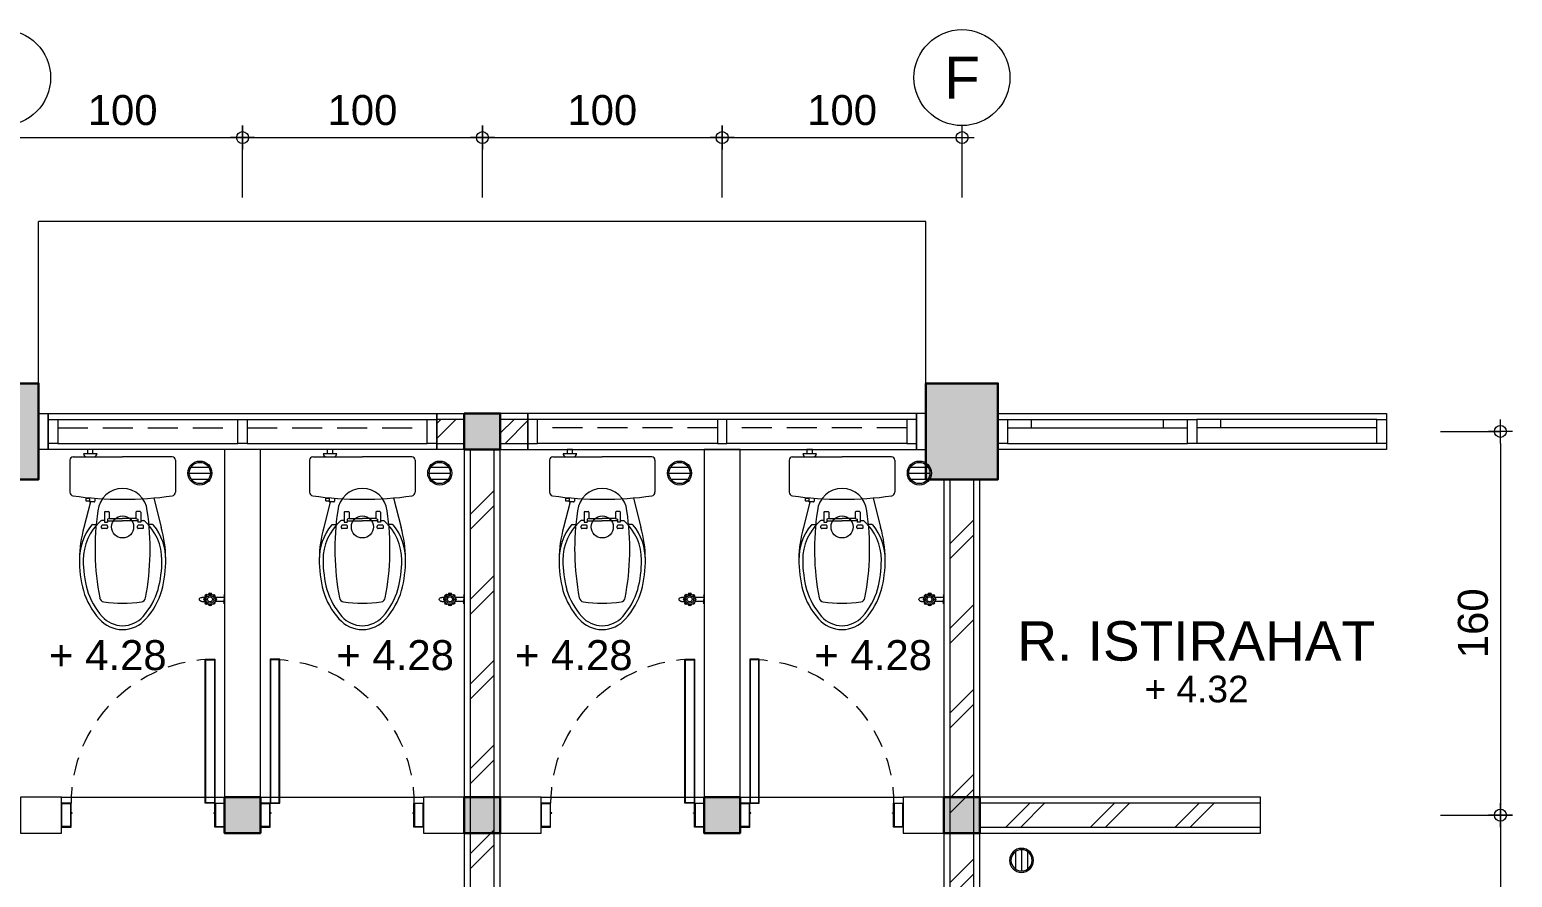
# Model space of a CAD drawing. Header units: millimetres. Extents: x -11 to 1625, y -267 to 180.
# Drawn here: x 1091.6 to 1103.96, y -19.07 to -12.01 of the extents above; entities that cross this region are included whole.
import ezdxf
from ezdxf.enums import TextEntityAlignment as Align

# ---------------------------------------------------------------- set-up
doc = ezdxf.new("R2010")
doc.units = ezdxf.units.MM
doc.linetypes.add('HIDDEN', pattern=[0.375, 0.25, -0.125])
for name, color, linetype, lineweight in [('ars', 11, 'Continuous', 5), ('dinding', 5, 'Continuous', 15), ('KOLOM', 1, 'Continuous', 30), ('kus', 63, 'Continuous', 15), ('lan', 7, 'Continuous', 15), ('not', 7, 'Continuous', 20), ('SANITAIR', 4, 'Continuous', 5), ('sol kol', 8, 'Continuous', 0), ('u', 6, 'Continuous', 20)]:
    doc.layers.add(name, color=color, linetype=linetype, lineweight=lineweight)
doc.styles.add('S', font='SIMPLEX', dxfattribs={"width": 1.1})
doc.styles.get("Standard").update_dxf_attribs({"font": 'ARIALUNI.TTF'})
doc.dimstyles.new('SK 50', dxfattribs={"dimtxt": 0.25, "dimasz": 0.1, "dimexe": 0, "dimexo": 0, "dimgap": 0.1, "dimtad": 1, "dimdec": 0, "dimlfac": 50, "dimzin": 12, "dimdsep": 46, "dimtxsty": 'Standard', "dimblk": 'BULAT', "dimcen": 0.1, "dimclrd": 256, "dimclre": 256, "dimclrt": 256, "dimadec": 0, "dimazin": 3, "dimtfac": 1, "dimtdec": 0, "dimtofl": 0, "dimtmove": 0, "dimatfit": 3, "dimldrblk": 'BULAT', "dimfxl": 0, "dimtolj": 1, "dimtzin": 0, "dimlwd": -1, "dimlwe": -1, "dimarcsym": 0})
pattern_1 = [(45, (1086.37156, -40.506), (-0.353553, 0.353553), []), (45, (1086.49656, -40.506), (-0.353553, 0.353553), [])]

# ---------------------------------------------------------------- blocks, each defined once
blk = doc.blocks.new('NAV')
blk.add_circle((0, -0.4), 0.4)
at = {"style": 'S', "width": 0.75, "flags": 4}
blk.add_attdef('AV', text='', height=0.3, dxfattribs=at).set_placement((0, -0.4), align=Align.MIDDLE)
blk = doc.blocks.new('BULAT')
for p, q in [((-1, 0), (1, 0)), ((0, -1), (0, 1))]:
    blk.add_line(p, q)
blk.add_circle((0, 0), 0.5)
blk = doc.blocks.new('*D115')
at = {"layer": 'Defpoints', "color": 0, "ltscale": 0.15}
for p in [(1103.362, -15.356), (1103.362, -18.556), (1103.862, -18.556)]:
    blk.add_point(p, dxfattribs=at)
at = {"layer": 'u', "ltscale": 0.15}
for p, q in [((1103.362, -15.356), (1103.862, -15.356)), ((1103.862, -15.456), (1103.862, -18.456)), ((1103.362, -18.556), (1103.862, -18.556))]:
    blk.add_line(p, q, dxfattribs=at)
at = {"layer": 'u', "ltscale": 0.15, "xscale": 0.1, "yscale": 0.1, "zscale": 0.1}
for p, rotation in [((1103.862, -15.356), 90), ((1103.862, -18.556), 270)]:
    blk.add_blockref('BULAT', p, dxfattribs=dict(at, rotation=rotation))
at = {"layer": 'u', "ltscale": 0.15, "insert": (1103.634, -16.956), "char_height": 0.25, "attachment_point": 5, "rotation": 90}
blk.add_mtext('\\A1;160', dxfattribs=at)
blk = doc.blocks.new('*D116')
at = {"layer": 'Defpoints', "color": 0, "ltscale": 0.15}
for p in [(1103.362, -18.556), (1103.362, -20.556), (1103.862, -20.556)]:
    blk.add_point(p, dxfattribs=at)
at = {"layer": 'u', "ltscale": 0.15}
for p, q in [((1103.362, -18.556), (1103.862, -18.556)), ((1103.862, -18.656), (1103.862, -20.456)), ((1103.362, -20.556), (1103.862, -20.556))]:
    blk.add_line(p, q, dxfattribs=at)
at = {"layer": 'u', "ltscale": 0.15, "xscale": 0.1, "yscale": 0.1, "zscale": 0.1}
for p, rotation in [((1103.862, -18.556), 90), ((1103.862, -20.556), 270)]:
    blk.add_blockref('BULAT', p, dxfattribs=dict(at, rotation=rotation))
at = {"layer": 'u', "ltscale": 0.15, "insert": (1103.634, -19.556), "char_height": 0.25, "attachment_point": 5, "rotation": 90}
blk.add_mtext('\\A1;100', dxfattribs=at)
blk = doc.blocks.new('*D118')
at = {"layer": 'Defpoints', "color": 0, "ltscale": 0.15}
for p in [(1099.372, -12.906), (1097.372, -13.406), (1099.372, -13.406)]:
    blk.add_point(p, dxfattribs=at)
at = {"layer": 'u', "ltscale": 0.15}
for p, q in [((1097.372, -13.406), (1097.372, -12.906)), ((1097.472, -12.906), (1099.272, -12.906)), ((1099.372, -13.406), (1099.372, -12.906))]:
    blk.add_line(p, q, dxfattribs=at)
at = {"layer": 'u', "ltscale": 0.15, "xscale": 0.1, "yscale": 0.1, "zscale": 0.1, "rotation": 180}
blk.add_blockref('BULAT', (1097.372, -12.906), dxfattribs=at)
at = {"layer": 'u', "ltscale": 0.15, "xscale": 0.1, "yscale": 0.1, "zscale": 0.1}
blk.add_blockref('BULAT', (1099.372, -12.906), dxfattribs=at)
at = {"layer": 'u', "ltscale": 0.15, "insert": (1098.372, -12.678), "char_height": 0.25, "attachment_point": 5}
blk.add_mtext('\\A1;100', dxfattribs=at)
blk = doc.blocks.new('*D119')
at = {"layer": 'Defpoints', "color": 0, "ltscale": 0.15}
for p in [(1097.372, -12.906), (1095.372, -13.406), (1097.372, -13.406)]:
    blk.add_point(p, dxfattribs=at)
at = {"layer": 'u', "ltscale": 0.15}
for p, q in [((1095.372, -13.406), (1095.372, -12.906)), ((1095.472, -12.906), (1097.272, -12.906)), ((1097.372, -13.406), (1097.372, -12.906))]:
    blk.add_line(p, q, dxfattribs=at)
at = {"layer": 'u', "ltscale": 0.15, "xscale": 0.1, "yscale": 0.1, "zscale": 0.1, "rotation": 180}
blk.add_blockref('BULAT', (1095.372, -12.906), dxfattribs=at)
at = {"layer": 'u', "ltscale": 0.15, "xscale": 0.1, "yscale": 0.1, "zscale": 0.1}
blk.add_blockref('BULAT', (1097.372, -12.906), dxfattribs=at)
at = {"layer": 'u', "ltscale": 0.15, "insert": (1096.372, -12.678), "char_height": 0.25, "attachment_point": 5}
blk.add_mtext('\\A1;100', dxfattribs=at)
blk = doc.blocks.new('*D120')
at = {"layer": 'Defpoints', "color": 0, "ltscale": 0.15}
for p in [(1095.372, -12.906), (1093.372, -13.406), (1095.372, -13.406)]:
    blk.add_point(p, dxfattribs=at)
at = {"layer": 'u', "ltscale": 0.15}
for p, q in [((1093.372, -13.406), (1093.372, -12.906)), ((1093.472, -12.906), (1095.272, -12.906)), ((1095.372, -13.406), (1095.372, -12.906))]:
    blk.add_line(p, q, dxfattribs=at)
at = {"layer": 'u', "ltscale": 0.15, "xscale": 0.1, "yscale": 0.1, "zscale": 0.1, "rotation": 180}
blk.add_blockref('BULAT', (1093.372, -12.906), dxfattribs=at)
at = {"layer": 'u', "ltscale": 0.15, "xscale": 0.1, "yscale": 0.1, "zscale": 0.1}
blk.add_blockref('BULAT', (1095.372, -12.906), dxfattribs=at)
at = {"layer": 'u', "ltscale": 0.15, "insert": (1094.372, -12.678), "char_height": 0.25, "attachment_point": 5}
blk.add_mtext('\\A1;100', dxfattribs=at)
blk = doc.blocks.new('*D121')
at = {"layer": 'Defpoints', "color": 0, "ltscale": 0.15}
for p in [(1093.372, -12.906), (1091.372, -13.406), (1093.372, -13.406)]:
    blk.add_point(p, dxfattribs=at)
at = {"layer": 'u', "ltscale": 0.15}
for p, q in [((1091.372, -13.406), (1091.372, -12.906)), ((1091.472, -12.906), (1093.272, -12.906)), ((1093.372, -13.406), (1093.372, -12.906))]:
    blk.add_line(p, q, dxfattribs=at)
at = {"layer": 'u', "ltscale": 0.15, "xscale": 0.1, "yscale": 0.1, "zscale": 0.1, "rotation": 180}
blk.add_blockref('BULAT', (1091.372, -12.906), dxfattribs=at)
at = {"layer": 'u', "ltscale": 0.15, "xscale": 0.1, "yscale": 0.1, "zscale": 0.1}
blk.add_blockref('BULAT', (1093.372, -12.906), dxfattribs=at)
at = {"layer": 'u', "ltscale": 0.15, "insert": (1092.372, -12.678), "char_height": 0.25, "attachment_point": 5}
blk.add_mtext('\\A1;100', dxfattribs=at)
blk = doc.blocks.new('KP')
at = {"layer": 'KOLOM'}
blk.add_lwpolyline([(0.075, -0.075), (-0.075, -0.075), (-0.075, 0.075), (0.075, 0.075), (0.075, -0.075)], dxfattribs=at)
blk = doc.blocks.new('P 60')
at = {"linetype": 'HIDDEN', "ltscale": 0.3}
blk.add_lwpolyline([(-0.64, 0.1, -0.414214), (-0.04, 0.7, -1.303225)], format="xyb", dxfattribs=at)
for points in [[(-0.04, 0.7), (-0.04, 0.1), (-0.08, 0.1), (-0.08, 0.7)], [(-0.042, 0.698), (-0.042, 0.102), (-0.078, 0.102), (-0.078, 0.698)], [(-0.6351, 0.06), (-0.64, 0.06), (-0.64, 0.0615), (-0.64, 0.1), (-0.68, 0.1), (-0.68, 0), (-0.64, 0), (-0.64, 0.0565), (-0.6351, 0.0583)], [(-0.642, 0.002), (-0.678, 0.002), (-0.678, 0.098), (-0.642, 0.098)], [(-0.0449, 0.06), (-0.04, 0.06), (-0.04, 0.0615), (-0.04, 0.1), (0, 0.1), (0, 0), (-0.04, 0), (-0.04, 0.0565), (-0.0449, 0.0583)], [(-0.038, 0.002), (-0.002, 0.002), (-0.002, 0.098), (-0.038, 0.098)]]:
    blk.add_lwpolyline(points, close=True)
blk = doc.blocks.new('KRAN ATAS')
for p, q in [((-0.0185, 0.0015), (-0.0185, 0)), ((-0.0185, 0), (0, 0)), ((-0.018, 0.002), (0, 0.002)), ((-0.0085, 0.006), (-0.0085, 0.0396)), ((0.018, 0.002), (0, 0.002)), ((0.0185, 0), (0, 0)), ((0.0085, 0.006), (0.0085, 0.0396)), ((0.0185, 0.0015), (0.0185, 0))]:
    blk.add_line(p, q)
for centre, radius, start, end in [((-0.0215, 0.0597), 0.0057, 92.509, 270.03428), ((-0.0203, 0.0597), 0.0057, 105.44997, 257.24072), ((-0.0001, 0.0602), 0.0223, 89.786, 270.21408), ((-0.0155, 0.075), 0.0057, 47.464, 224.6597), ((-0.0147, 0.0741), 0.0057, 60.32073, 212.54146), ((-0.0001, 0.0604), 0.0162, 89.70943, 270.29489), ((-0.0001, 0.0602), 0.0102, 89.532, 270.46788), ((-0.0413, 0.0899), 0.0331, 343.1048, 7.2203), ((0, 0.0958), 0.00865, 90, 191.4881), ((-0.0001, 0.0803), 0.0057, 89.095, 165.324), ((-0.0001, 0.0792), 0.0057, 89.095, 152.59378), ((0, 0.0958), 0.00865, 348.5119, 90), ((0.0001, 0.0803), 0.0057, 14.676, 90.905), ((0.0001, 0.0792), 0.0057, 27.40622, 90.905), ((0.0001, 0.0602), 0.0223, 269.78592, 90.214), ((0.0001, 0.0604), 0.0162, 269.70511, 90.29057), ((0.0001, 0.0602), 0.0102, 269.53212, 90.468), ((0.0413, 0.0899), 0.0331, 172.7797, 196.8952), ((0.0155, 0.075), 0.0057, 315.3403, 132.536), ((0.0147, 0.0741), 0.0057, 327.45854, 119.67927), ((0.0215, 0.0597), 0.0057, 269.96572, 87.491), ((0.0203, 0.0597), 0.0057, 282.75928, 74.55003), ((-0.0148, 0.0454), 0.0057, 142.579, 307.6346), ((-0.014, 0.0462), 0.0057, 154.49735, 295.72823), ((-0.018, 0.0015), 0.0005, 90, 180), ((-0.0125, 0.006), 0.004, 270, 0), ((0.0004, 0.0397), 0.0057, 191.86, 266.0615), ((0.0004, 0.0409), 0.0057, 205.96523, 266.0615), ((-0.0004, 0.0397), 0.0057, 273.9385, 348.14), ((-0.0004, 0.0409), 0.0057, 273.9385, 334.03477), ((0.0125, 0.006), 0.004, 180, 270), ((0.0148, 0.0454), 0.0057, 232.3654, 37.421), ((0.014, 0.0462), 0.0057, 244.27177, 25.50265), ((0.018, 0.0015), 0.0005, 0, 90)]:
    blk.add_arc(centre, radius, start, end)
blk = doc.blocks.new('CLOSET ATAS')
for p, q in [((0, 0.2065), (0, 0)), ((0.0135, 0.22), (0.1478, 0.22)), ((0.1715, 0.1302), (0.294, 0.161)), ((0.2825, 0.1254), (0.2825, 0.1065)), ((0.2282, 0.0728), (0.2282, 0.0581)), ((0.2309, 0.0755), (0.2726, 0.0755)), ((0.2565, 0.0554), (0.2593, 0.0631)), ((0.2593, 0.0631), (0.2726, 0.0631)), ((0.2661, 0.0755), (0.2661, 0.0876)), ((0.2662, 0.0631), (0.2662, 0)), ((0.2726, 0.0755), (0.2726, 0.0631)), ((0.2854, 0.0847), (0.2854, 0.0653)), ((0.2956, 0.0878), (0.2884, 0.0878)), ((0.2956, 0.0622), (0.2884, 0.0622)), ((0.2986, 0.0847), (0.2986, 0.0653)), ((0, -0.2065), (0, 0)), ((0.2309, 0.0554), (0.2565, 0.0554)), ((0.2565, 0.0554), (0.2565, 0)), ((0.2565, -0.0554), (0.2565, 0)), ((0.2662, -0.0631), (0.2662, 0)), ((0.2282, -0.0728), (0.2282, -0.0581)), ((0.2309, -0.0554), (0.2565, -0.0554)), ((0.2565, -0.0554), (0.2593, -0.0631)), ((-0.013, -0.1235), (-0.0311, -0.1235)), ((-0.0311, -0.1235), (-0.0311, -0.1465)), ((-0.013, -0.1065), (-0.013, -0.1635)), ((0.1726, -0.1163), (0.185, -0.1163)), ((0.1877, -0.1191), (0.1877, -0.1355)), ((0.2309, -0.0755), (0.2726, -0.0755)), ((0.2593, -0.0631), (0.2726, -0.0631)), ((0.2661, -0.0755), (0.2661, -0.0876)), ((0.2726, -0.0755), (0.2726, -0.0631)), ((0.2825, -0.1254), (0.2825, -0.1065)), ((0.2854, -0.0653), (0.2854, -0.0847)), ((0.2956, -0.0622), (0.2884, -0.0622)), ((0.2956, -0.0878), (0.2884, -0.0878)), ((0.2986, -0.0653), (0.2986, -0.0847)), ((-0.0311, -0.1465), (-0.013, -0.1465)), ((0.1707, -0.1382), (0.185, -0.1382)), ((0.1727, -0.1509), (0.1727, -0.1382)), ((0.1754, -0.1536), (0.1816, -0.1536)), ((0.1843, -0.1382), (0.1843, -0.1509)), ((0.1877, -0.1343), (0.294, -0.161)), ((0.0135, -0.22), (0.1478, -0.22))]:
    blk.add_line(p, q)
blk.add_circle((0.292, 0), 0.046)
for centre, radius, start, end in [((0.0135, 0.2065), 0.0135, 90, 180), ((0.1478, 0.205), 0.015, 8.08701, 90), ((-1.2701, 0.0035), 1.4471, 359.8599, 8.08701), ((0.4286, -0.0506), 0.2146, 89.48257, 138.74052), ((0.2875, 0.1254), 0.005, 128.74106, 180), ((0.4286, -0.0506), 0.2306, 89.48257, 128.74106), ((0.4306, -0.32), 0.5, 75.27892, 105.85155), ((0.4306, -0.32), 0.484, 75.27892, 90), ((0.4654, -0.1406), 0.3019, 48.53709, 73.13138), ((0.4654, -0.1406), 0.3179, 48.53709, 73.13138), ((0.2354, 0), 0.1034, 95.49361, 264.50639), ((0.3852, -0.9507), 1.0657, 79.04609, 98.61965), ((0.2309, 0.0728), 0.00271, 90, 180), ((0.2711, 0.0876), 0.005, 138.74052, 180), ((0.2884, 0.0847), 0.00307, 90, 180), ((0.2884, 0.0653), 0.00307, 180, 270), ((0.2956, 0.0847), 0.00307, 0, 90), ((0.2956, 0.0653), 0.00307, 270, 0), ((0.5848, 0.0758), 0.02, 7.84587, 81.60377), ((0.035, 0), 0.575, 352.15413, 7.84587), ((0.59, 0), 0.114, 0, 48.65811), ((0.59, 0), 0.13, 0, 48.65811), ((-1.2701, -0.0035), 1.4471, 351.91299, 0.1401), ((0.2309, 0.0581), 0.00271, 180, 270), ((0.59, 0), 0.114, 311.34189, 0), ((0.59, 0), 0.13, 311.34189, 0), ((0.2309, -0.0581), 0.00271, 90, 180), ((-0.0162, -0.1234), 0.0171, 24.41224, 79.38682), ((0.185, -0.1191), 0.00271, 0, 90), ((0.3853, 0.9483), 1.0633, 261.35799, 280.97627), ((0.2309, -0.0728), 0.00271, 180, 270), ((0.2711, -0.0876), 0.005, 180, 221.25948), ((0.4286, 0.0506), 0.2146, 221.25948, 270.51743), ((0.2884, -0.0653), 0.00307, 90, 180), ((0.2884, -0.0847), 0.00307, 180, 270), ((0.2956, -0.0653), 0.00307, 0, 90), ((0.2956, -0.0847), 0.00307, 270, 0), ((0.4654, 0.1406), 0.3019, 286.86862, 311.46291), ((0.4654, 0.1406), 0.3179, 286.86862, 311.46291), ((0.5848, -0.0758), 0.02, 278.39623, 352.15413), ((-0.0162, -0.1467), 0.0171, 280.61318, 335.58776), ((0.1754, -0.1509), 0.00271, 180, 270), ((0.1816, -0.1509), 0.00271, 270, 0), ((0.185, -0.1355), 0.00271, 270, 0), ((0.2875, -0.1254), 0.005, 180, 231.25894), ((0.4286, 0.0506), 0.2306, 231.25894, 270.51743), ((0.4306, 0.32), 0.5, 254.14845, 284.72108), ((0.4306, 0.32), 0.484, 270, 284.72108), ((0.0135, -0.2065), 0.0135, 180, 270), ((0.1478, -0.205), 0.015, 270, 351.91299)]:
    blk.add_arc(centre, radius, start, end)
blk = doc.blocks.new('*X6')
at = {"color": 0}
for p, q in [((18.491, 19.1926), (18.5795, 19.1926)), ((18.4987, 19.2176), (18.5717, 19.2176)), ((18.4987, 19.1676), (18.5717, 19.1676))]:
    blk.add_line(p, q, dxfattribs=at)
blk = doc.blocks.new('SFLOOR')
for radius in [0.05, 0.0442]:
    blk.add_circle((0, 0), radius)
blk.add_blockref('*X6', (-18.5352, -19.1926))
blk = doc.blocks.new('K1')
at = {"layer": 'KOLOM'}
blk.add_lwpolyline([(0.2, 0.15), (-0.2, 0.15), (-0.2, -0.15), (0.2, -0.15), (0.2, 0.15)], dxfattribs=at)
blk = doc.blocks.new('NOTASI RUANG')
at = {"layer": 'not'}
for height, p in [(0.2598, (-0.0112, 0.2998)), (0.1752, (-0.0087, -0.0173))]:
    blk.add_attdef('RUANG', text='', height=height, dxfattribs=at).set_placement(p, align=Align.MIDDLE_CENTER)

msp = doc.modelspace()

# ---------------------------------------------------------------- hatches: boundary and pattern name
at = {"layer": 'ars'}
h = msp.add_hatch(dxfattribs=at)
h.set_pattern_fill('TEMBOK', color=256, scale=0.5)
h.set_pattern_definition([(45, (1093.81156, -34.856), (-0.353553, 0.353553), []), (45, (1093.93656, -34.856), (-0.353553, 0.353553), [])])
h.paths.add_polyline_path([(1095.2215565, -15.255994), (1094.9915565, -15.255994), (1094.9915565, -15.455994), (1095.2215565, -15.455994)])
h = msp.add_hatch(dxfattribs=at)
h.set_pattern_fill('TEMBOK', color=256, scale=0.5)
h.set_pattern_definition([(45, (1094.42156, -34.856), (-0.353553, 0.353553), []), (45, (1094.54656, -34.856), (-0.353553, 0.353553), [])])
h.paths.add_polyline_path([(1095.7515565, -15.255994), (1095.5215565, -15.255994), (1095.5215565, -15.455994), (1095.7515565, -15.455994)])
h = msp.add_hatch(dxfattribs=at)
h.set_pattern_fill('TEMBOK', color=256, scale=0.5)
h.set_pattern_definition(pattern_1)
h.paths.add_polyline_path([(1095.2715565, -15.505994), (1095.2715565, -23.005994), (1095.4715565, -23.005994), (1095.4715565, -15.505994)])
h = msp.add_hatch(dxfattribs=at)
h.set_pattern_fill('TEMBOK', color=256, scale=0.5)
h.set_pattern_definition(pattern_1)
h.paths.add_polyline_path([(1099.4715565, -23.955994), (1099.4715565, -15.755994), (1099.2715565, -15.755994), (1099.2715565, -23.955994)])
h = msp.add_hatch(dxfattribs=at)
h.set_pattern_fill('TEMBOK', color=256, scale=0.5)
h.set_pattern_definition([(45, (1086.37156, -40.506), (-0.353553, 0.353553), []), (45, (1086.49656, -40.506), (-0.353553, 0.353553), [])])
h.paths.add_polyline_path([(1099.5215565, -18.655994), (1101.8615565, -18.655994), (1101.8615565, -18.455994), (1099.5215565, -18.455994)])
at = {"layer": 'sol kol'}
for points in [[(1091.0715565, -14.955994), (1091.0715565, -15.755994), (1091.6715565, -15.755994), (1091.6715565, -14.955994)], [(1099.0715565, -14.955994), (1099.0715565, -15.755994), (1099.6715565, -15.755994), (1099.6715565, -14.955994)], [(1095.2215565, -15.205994), (1095.5215565, -15.205994), (1095.5215565, -15.505994), (1095.2215565, -15.505994)], [(1093.2215565, -18.405994), (1093.5215565, -18.405994), (1093.5215565, -18.705994), (1093.2215565, -18.705994)], [(1095.2215565, -18.405994), (1095.5215565, -18.405994), (1095.5215565, -18.705994), (1095.2215565, -18.705994)], [(1097.2215565, -18.405994), (1097.5215565, -18.405994), (1097.5215565, -18.705994), (1097.2215565, -18.705994)], [(1099.2215565, -18.405994), (1099.5215565, -18.405994), (1099.5215565, -18.705994), (1099.2215565, -18.705994)]]:
    msp.add_hatch(color=256, dxfattribs=at).paths.add_polyline_path(points)

# ---------------------------------------------------------------- linework, layer by layer
at = {"layer": 'ars'}
for points in [[(1095.2215565, -15.255994), (1094.9915565, -15.255994), (1094.9915565, -15.455994), (1095.2215565, -15.455994)], [(1095.7515565, -15.255994), (1095.5215565, -15.255994), (1095.5215565, -15.455994), (1095.7515565, -15.455994)], [(1095.2715565, -15.505994), (1095.2715565, -23.005994), (1095.4715565, -23.005994), (1095.4715565, -15.505994)], [(1099.4715565, -23.955994), (1099.4715565, -15.755994), (1099.2715565, -15.755994), (1099.2715565, -23.955994)], [(1099.5215565, -18.655994), (1101.8615565, -18.655994), (1101.8615565, -18.455994), (1099.5215565, -18.455994)]]:
    msp.add_lwpolyline(points, close=True, dxfattribs=at)
at = {"layer": 'dinding'}
for points in [[(1091.6715565, -15.205994), (1091.7515565, -15.205994), (1091.7515565, -15.505994), (1091.6715565, -15.505994)], [(1094.9915565, -15.205994), (1095.2215565, -15.205994), (1095.2215565, -15.505994), (1094.9915565, -15.505994)], [(1095.7515565, -15.205994), (1095.5215565, -15.205994), (1095.5215565, -15.505994), (1095.7515565, -15.505994)], [(1099.0715565, -15.205994), (1098.9915565, -15.205994), (1098.9915565, -15.505994), (1099.0715565, -15.505994)], [(1093.2215565, -15.505994), (1093.2215565, -18.405994), (1093.5215565, -18.405994), (1093.5215565, -15.505994)], [(1095.2215565, -15.505994), (1095.2215565, -23.005994), (1095.5215565, -23.005994), (1095.5215565, -15.505994)], [(1097.2215565, -15.505994), (1097.2215565, -18.405994), (1097.5215565, -18.405994), (1097.5215565, -15.505994)], [(1099.5215565, -23.955994), (1099.5215565, -15.755994), (1099.2215565, -15.755994), (1099.2215565, -23.955994)], [(1091.8615565, -18.405994), (1091.5215565, -18.405994), (1091.5215565, -18.705994), (1091.8615565, -18.705994)], [(1095.2215565, -18.405994), (1094.8815565, -18.405994), (1094.8815565, -18.705994), (1095.2215565, -18.705994)], [(1095.8615565, -18.405994), (1095.5215565, -18.405994), (1095.5215565, -18.705994), (1095.8615565, -18.705994)], [(1099.2215565, -18.405994), (1098.8815565, -18.405994), (1098.8815565, -18.705994), (1099.2215565, -18.705994)], [(1099.5215565, -18.705994), (1101.8615565, -18.705994), (1101.8615565, -18.405994), (1099.5215565, -18.405994)]]:
    msp.add_lwpolyline(points, close=True, dxfattribs=at)
at = {"layer": 'kus'}
for p, q in [((1091.8315565, -15.255994), (1093.3315565, -15.255994)), ((1093.4115565, -15.255994), (1094.9115565, -15.255994)), ((1097.3315565, -15.255994), (1095.8315565, -15.255994)), ((1098.9115565, -15.255994), (1097.4115565, -15.255994)), ((1099.7515565, -15.255994), (1101.2515565, -15.255994)), ((1099.7515565, -15.325994), (1101.2515565, -15.325994)), ((1099.9515565, -15.325994), (1099.9515565, -15.255994)), ((1101.0515565, -15.325994), (1101.0515565, -15.255994)), ((1102.8315565, -15.255994), (1101.3315565, -15.255994)), ((1102.8315565, -15.325994), (1101.3315565, -15.325994)), ((1101.5315565, -15.325994), (1101.5315565, -15.255994)), ((1091.8315565, -15.455994), (1093.3315565, -15.455994)), ((1093.4115565, -15.455994), (1094.9115565, -15.455994)), ((1097.3315565, -15.455994), (1095.8315565, -15.455994)), ((1098.9115565, -15.455994), (1097.4115565, -15.455994)), ((1099.7515565, -15.455994), (1101.2515565, -15.455994)), ((1102.8315565, -15.455994), (1101.3315565, -15.455994))]:
    msp.add_line(p, q, dxfattribs=at)
at = {"layer": 'kus', "linetype": 'HIDDEN'}
for p, q in [((1091.8315565, -15.325994), (1093.3315565, -15.325994)), ((1093.4115565, -15.325994), (1094.9115565, -15.325994)), ((1097.3315565, -15.325994), (1095.8315565, -15.325994)), ((1098.9115565, -15.325994), (1097.4115565, -15.325994))]:
    msp.add_line(p, q, dxfattribs=at)
at = {"layer": 'kus'}
for points in [[(1091.7515565, -15.255994), (1091.8315565, -15.255994), (1091.8315565, -15.455994), (1091.7515565, -15.455994)], [(1093.3315565, -15.255994), (1093.4115565, -15.255994), (1093.4115565, -15.455994), (1093.3315565, -15.455994)], [(1094.9115565, -15.255994), (1094.9915565, -15.255994), (1094.9915565, -15.455994), (1094.9115565, -15.455994)], [(1095.8315565, -15.255994), (1095.7515565, -15.255994), (1095.7515565, -15.455994), (1095.8315565, -15.455994)], [(1097.4115565, -15.255994), (1097.3315565, -15.255994), (1097.3315565, -15.455994), (1097.4115565, -15.455994)], [(1098.9915565, -15.255994), (1098.9115565, -15.255994), (1098.9115565, -15.455994), (1098.9915565, -15.455994)], [(1099.6715565, -15.255994), (1099.7515565, -15.255994), (1099.7515565, -15.455994), (1099.6715565, -15.455994)], [(1101.2515565, -15.255994), (1101.3315565, -15.255994), (1101.3315565, -15.455994), (1101.2515565, -15.455994)], [(1102.8315565, -15.255994), (1102.9115565, -15.255994), (1102.9115565, -15.455994), (1102.8315565, -15.455994)]]:
    msp.add_lwpolyline(points, close=True, dxfattribs=at)
at = {"layer": 'lan'}
for p, q in [((1091.6715565, -14.955994), (1091.6715565, -13.605994)), ((1091.8615565, -18.405994), (1093.2215565, -18.405994)), ((1093.5215565, -18.405994), (1094.8815565, -18.405994)), ((1095.8615565, -18.405994), (1097.2215565, -18.405994)), ((1097.5215565, -18.405994), (1098.8815565, -18.405994))]:
    msp.add_line(p, q, dxfattribs=at)
msp.add_lwpolyline([(1099.0715565, -14.955994), (1099.0715565, -13.605994), (1091.6715565, -13.605994)], dxfattribs=at)
for points in [[(1091.7515565, -15.205994), (1094.9915565, -15.205994), (1094.9915565, -15.505994), (1091.7515565, -15.505994)], [(1098.9915565, -15.205994), (1095.7515565, -15.205994), (1095.7515565, -15.505994), (1098.9915565, -15.505994)], [(1099.6715565, -15.205994), (1102.9115565, -15.205994), (1102.9115565, -15.505994), (1099.6715565, -15.505994)]]:
    msp.add_lwpolyline(points, close=True, dxfattribs=at)

# ---------------------------------------------------------------- block references
ref = msp.add_blockref('NOTASI RUANG', (1101.3392329, -17.4824387), dxfattribs=dict(xscale=1.264792453639075, yscale=1.264792453639075, zscale=1.264792453639075))
ref.add_attrib('RUANG', '+ 4.32', dxfattribs={"layer": 'not', "height": 0.22157254}).set_placement((1101.3282688, -17.5042688), align=Align.MIDDLE_CENTER)
ref.add_attrib('RUANG', 'R. ISTIRAHAT', dxfattribs={"layer": 'not', "height": 0.328635472}).set_placement((1101.3251013, -17.1032699), align=Align.MIDDLE_CENTER)
ref = msp.add_blockref('NOTASI RUANG', (1092.2597222, -17.1997918), dxfattribs=dict(xscale=1.264792453639075, yscale=1.264792453639075, zscale=1.264792453639075))
ref.add_attrib('RUANG', '+ 4.28', dxfattribs={"layer": 'not', "height": 0.25}).set_placement((1092.2487581, -17.2216219), align=Align.MIDDLE_CENTER)
ref = msp.add_blockref('NOTASI RUANG', (1094.6554381, -17.1997918), dxfattribs=dict(xscale=1.264792453639075, yscale=1.264792453639075, zscale=1.264792453639075))
ref.add_attrib('RUANG', '+ 4.28', dxfattribs={"layer": 'not', "height": 0.25}).set_placement((1094.644474, -17.2216219), align=Align.MIDDLE_CENTER)
ref = msp.add_blockref('NOTASI RUANG', (1096.1454377, -17.1997918), dxfattribs=dict(xscale=1.264792453639075, yscale=1.264792453639075, zscale=1.264792453639075))
ref.add_attrib('RUANG', '+ 4.28', dxfattribs={"layer": 'not', "height": 0.25}).set_placement((1096.1344736, -17.2216219), align=Align.MIDDLE_CENTER)
ref = msp.add_blockref('NOTASI RUANG', (1098.6424417, -17.1997918), dxfattribs=dict(xscale=1.264792453639075, yscale=1.264792453639075, zscale=1.264792453639075))
ref.add_attrib('RUANG', '+ 4.28', dxfattribs={"layer": 'not', "height": 0.25}).set_placement((1098.6314776, -17.2216219), align=Align.MIDDLE_CENTER)
at = {"layer": 'KOLOM', "xscale": 2, "yscale": 2, "zscale": 2}
for name, p, rotation in [('K1', (1091.3715565, -15.355994), 90), ('K1', (1099.3715565, -15.355994), 90), ('KP', (1095.3715565, -15.355994), 180), ('KP', (1093.3715565, -18.555994), 180), ('KP', (1095.3715565, -18.555994), 180), ('KP', (1097.3715565, -18.555994), 180), ('KP', (1099.3715565, -18.555994), 180)]:
    msp.add_blockref(name, p, dxfattribs=dict(at, rotation=rotation))
at = {"layer": 'kus', "yscale": 2, "zscale": 2}
for p, xscale in [((1093.2215565, -18.655994), 2), ((1093.5215565, -18.655994), -2), ((1097.2215565, -18.655994), 2), ((1097.5215565, -18.655994), -2)]:
    msp.add_blockref('P 60', p, dxfattribs=dict(at, xscale=xscale))
at = {"layer": 'not'}
ref = msp.add_blockref('NAV', (1091.3715565, -12.005994), dxfattribs=at)
ref.add_attrib('AV', 'E', dxfattribs={"layer": '0', "height": 0.35, "flags": 4}).set_placement((1091.3715565, -12.405994), align=Align.MIDDLE)
ref = msp.add_blockref('NAV', (1099.3715565, -12.005994), dxfattribs=at)
ref.add_attrib('AV', 'F', dxfattribs={"layer": '0', "height": 0.35, "flags": 4}).set_placement((1099.3715565, -12.405994), align=Align.MIDDLE)
at = {"layer": 'SANITAIR', "yscale": 2, "zscale": 2}
for name, p, xscale, rotation in [('CLOSET ATAS', (1092.3715565, -15.5681337), 2, 270), ('CLOSET ATAS', (1094.3715565, -15.5681337), 2, 270), ('CLOSET ATAS', (1096.3715565, -15.5681337), 2, 270), ('CLOSET ATAS', (1098.3715565, -15.5681337), 2, 270), ('KRAN ATAS', (1093.2215565, -16.7567812), -2, 90), ('KRAN ATAS', (1095.2215565, -16.7567812), -2, 90), ('KRAN ATAS', (1097.2215565, -16.7567812), -2, 90), ('KRAN ATAS', (1099.2215565, -16.7567812), -2, 90), ('SFLOOR', (1099.8686783, -18.9331486), -2, 90)]:
    msp.add_blockref(name, p, dxfattribs=dict(at, xscale=xscale, rotation=rotation))
at = {"layer": 'SANITAIR', "xscale": 2, "yscale": 2, "zscale": 2}
for p in [(1093.0163292, -15.7031158), (1095.0163292, -15.7031158), (1097.0163292, -15.7031158), (1099.0163292, -15.7031158)]:
    msp.add_blockref('SFLOOR', p, dxfattribs=at)

# ---------------------------------------------------------------- dimensions: what is measured, and where the dimension line sits
at = {"layer": 'u', "ltscale": 0.15}
for base, p1, p2, picture, middle in [((1093.3715565, -12.905994), (1091.3715565, -13.405994), (1093.3715565, -13.405994), '*D121', (1092.3715565, -12.905994)), ((1095.3715565, -12.905994), (1093.3715565, -13.405994), (1095.3715565, -13.405994), '*D120', (1094.3715565, -12.905994)), ((1097.3715565, -12.905994), (1095.3715565, -13.405994), (1097.3715565, -13.405994), '*D119', (1096.3715565, -12.905994)), ((1099.3715565, -12.905994), (1097.3715565, -13.405994), (1099.3715565, -13.405994), '*D118', (1098.3715565, -12.905994))]:
    dim = msp.add_linear_dim(base=base, p1=p1, p2=p2, dimstyle='SK 50', dxfattribs=at)
    dim.commit()
    dim.dimension.update_dxf_attribs({"geometry": picture, "text_midpoint": middle, "dimtype": 160})
for base, p1, p2, picture, middle in [((1103.8615565, -18.555994), (1103.3615565, -15.355994), (1103.3615565, -18.555994), '*D115', (1103.8615565, -16.955994)), ((1103.8615565, -20.555994), (1103.3615565, -18.555994), (1103.3615565, -20.555994), '*D116', (1103.8615565, -19.555994))]:
    dim = msp.add_linear_dim(base=base, p1=p1, p2=p2, angle=270, dimstyle='SK 50', dxfattribs=at)
    dim.commit()
    dim.dimension.update_dxf_attribs({"geometry": picture, "text_midpoint": middle, "dimtype": 160})

doc.saveas('drawing.dxf')
